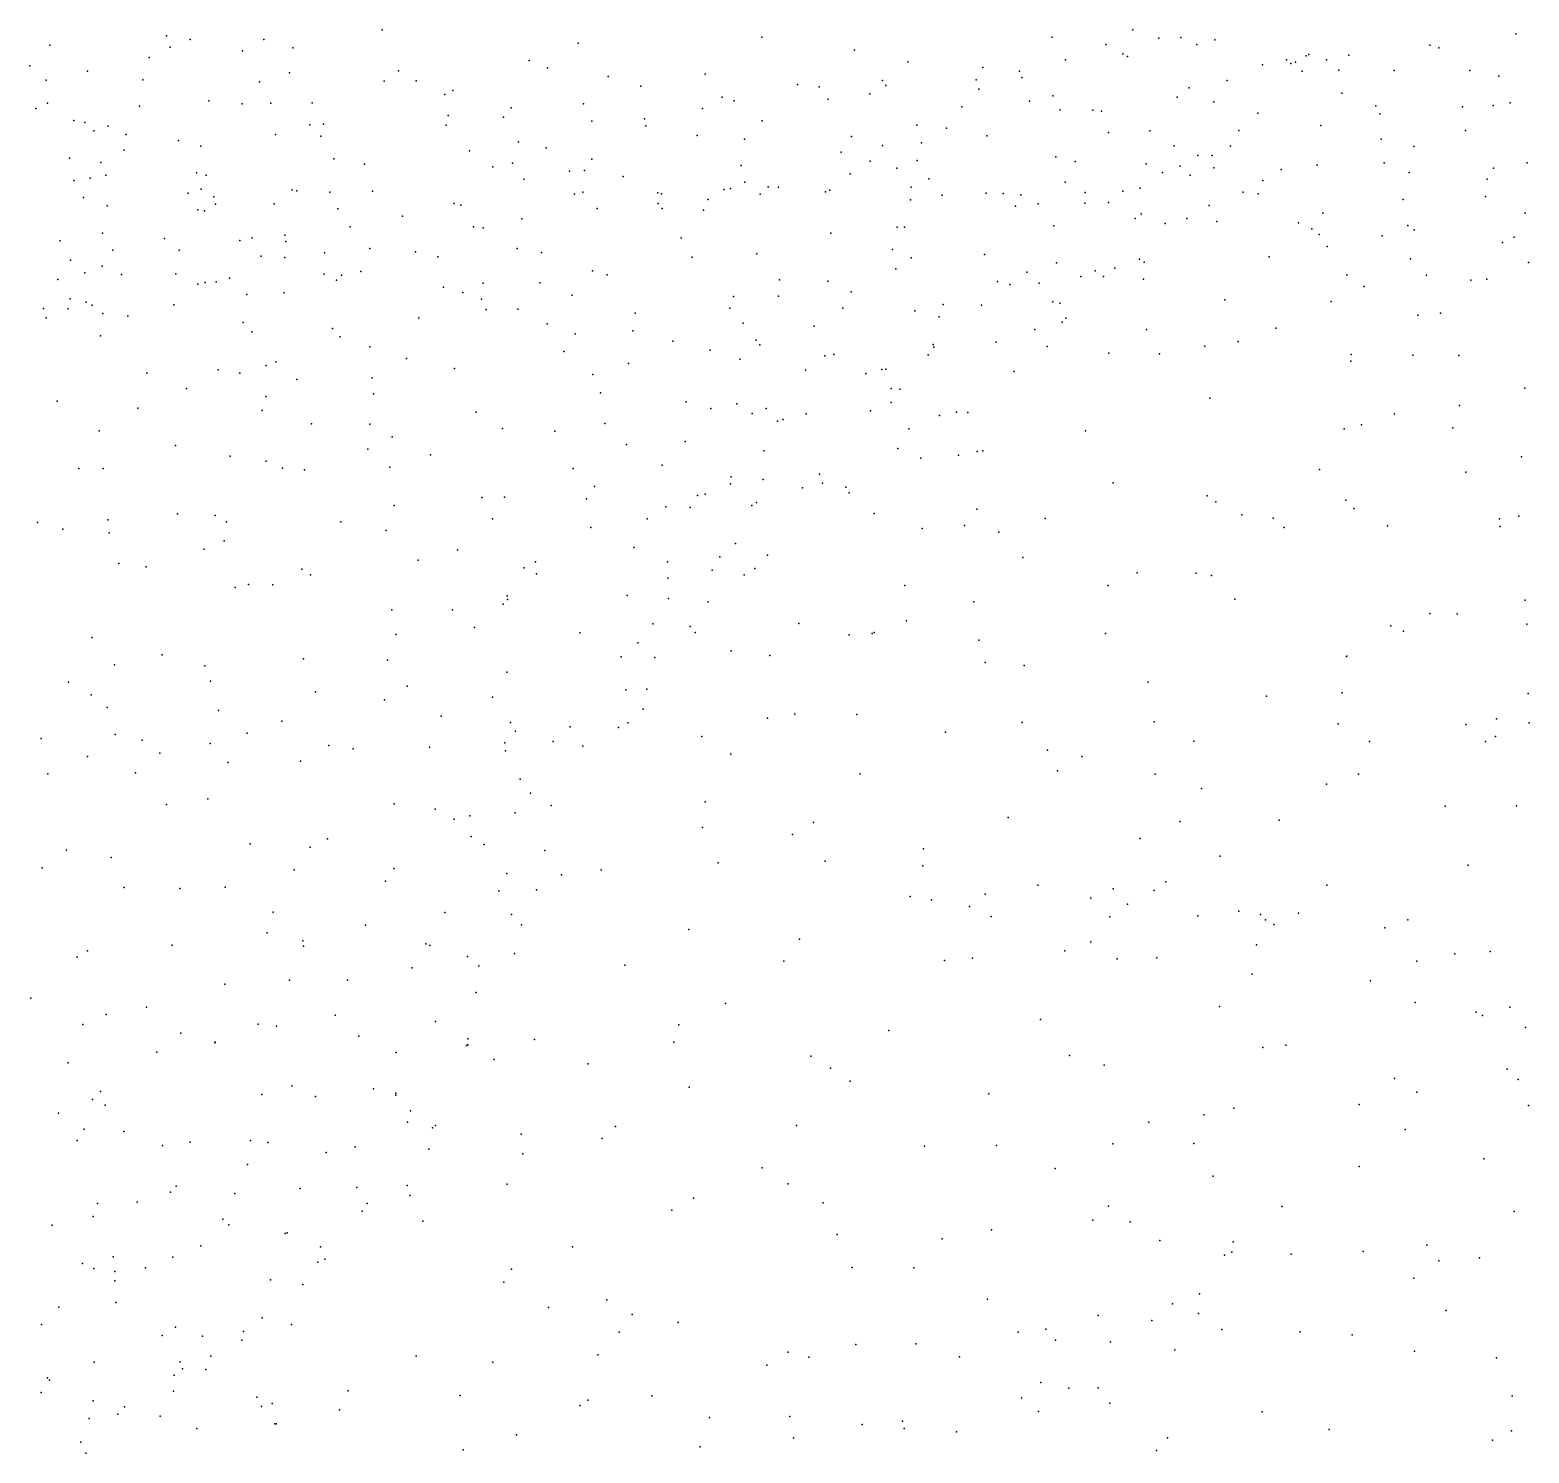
# Model space of a CAD drawing. Header units: metres. Extents: x -25 to 25, y -27.7 to 27.8.
# Drawn here: x -0.497 to 0.913, y -6.692 to -5.352 of the extents above; entities that cross this region are included whole.
import ezdxf

# ---------------------------------------------------------------- set-up
doc = ezdxf.new("R2010")
doc.units = ezdxf.units.M

msp = doc.modelspace()

# ---------------------------------------------------------------- linework, layer by layer
for p in [(-0.3686, -5.3578, 18.6234), (-0.1657, -5.3523, 14.4331), (0.1917, -5.3592, 24.9111), (0.4647, -5.3592, -4.2745), (0.5405, -5.3523, 18.5261), (0.5859, -5.3593, -22.0275), (0.9009, -5.3559, 17.9594), (-0.4783, -5.3666, 24.9818), (-0.3651, -5.3685, 14.3738), (-0.3463, -5.3613, 25.0033), (-0.2969, -5.3719, 23.4495), (-0.2769, -5.3614, 14.9458), (-0.2497, -5.3691, 23.5413), (0.0189, -5.3646, 18.9684), (0.2788, -5.3713, 20.5221), (0.5152, -5.3661, -3.2099), (0.5651, -5.3599, -3.2685), (0.6009, -5.3661, 18.4588), (0.6177, -5.3616, -3.3514), (0.82, -5.3665, 23.8684), (0.8285, -5.369, 14.7516), (-0.497, -5.3859, 14.3258), (-0.3848, -5.3783, -2.9454), (-0.0273, -5.3811, 24.9234), (0.3288, -5.3822, -3.0765), (0.3996, -5.3877, -4.3317), (0.4774, -5.3803, -22.8365), (0.5312, -5.3747, 23.9605), (0.5356, -5.3773, -4.1343), (0.6625, -5.385, -3.4751), (0.6852, -5.3803, -3.7557), (0.6894, -5.3838, -19.4521), (0.6937, -5.3827, -3.6269), (0.7038, -5.3765, -24.6658), (0.7061, -5.3754, 24.9203), (0.7227, -5.3803, 14.6848), (0.7438, -5.3759, -22.722), (-0.4817, -5.3995, 14.7072), (-0.4428, -5.3911, 24.4128), (-0.3907, -5.3991, 23.3447), (-0.2812, -5.4012, -24.694), (-0.2527, -5.3928, -23.2541), (-0.1637, -5.4006, 19.0432), (-0.1504, -5.3907, 23.7437), (-0.1337, -5.4001, 24.9283), (-0.0101, -5.3879, -4.7657), (0.0471, -5.3962, -2.9514), (0.1383, -5.3939, 18.8931), (0.3052, -5.4, 24.0311), (0.3932, -5.3993, 24.8514), (0.434, -5.3911, 24.0029), (0.4362, -5.397, 18.6588), (0.6295, -5.4, -3.916), (0.7001, -5.3911, 18.3407), (0.7346, -5.3902, 23.9274), (0.7866, -5.3906, 18.2097), (0.8578, -5.3906, 18.0768), (0.8849, -5.3958, 18.1104), (-0.1067, -5.413, -4.8225), (-0.0991, -5.4092, 14.4667), (0.0776, -5.4053, 20.4264), (0.1542, -5.4157, 18.3212), (0.2251, -5.4035, 24.824), (0.2456, -5.4057, -3.0374), (0.2933, -5.4124, 14.5405), (0.3081, -5.4047, -4.4331), (0.3957, -5.408, -3.1314), (0.4655, -5.4143, -4.2135), (0.5822, -5.4155, 14.6402), (0.5935, -5.4069, -3.979), (0.7374, -5.4118, 14.774), (-0.4914, -5.4261, -2.9961), (-0.4806, -5.4213, -4.9703), (-0.3939, -5.4241, -4.9335), (-0.3287, -5.4189, 23.559), (-0.2973, -5.4217, -4.9041), (-0.2703, -5.4212, 19.0777), (-0.2316, -5.421, 14.4284), (-0.0443, -5.4257, 24.8432), (0.0239, -5.4219, 23.9774), (0.1359, -5.4262, -2.9965), (0.1656, -5.4191, -4.5891), (0.254, -5.4174, 15.3616), (0.3798, -5.4248, 18.7209), (0.4434, -5.4192, 14.5742), (0.4723, -5.4275, 15.766), (0.5031, -5.4277, -3.2588), (0.5112, -5.4287, 24.8153), (0.6168, -5.4198, 21.1978), (0.7693, -5.4237, 24.8321), (0.8507, -5.4245, -0.7103), (0.8798, -5.4233, 14.9118), (0.8958, -5.4208, 23.9251), (-0.4558, -5.4374, 23.3839), (-0.4453, -5.4393, 19.18), (-0.4234, -5.4427, 24.8961), (-0.2338, -5.4415, 24.5202), (-0.2208, -5.441, 24.8801), (-0.1053, -5.4419, -22.074), (-0.1035, -5.4329, 23.8725), (-0.0515, -5.4343, 18.4232), (0.0315, -5.438, -24.5495), (0.0812, -5.436, 14.5105), (0.0824, -5.4426, 24.7727), (0.192, -5.4379, 14.5302), (0.3374, -5.4419, 24.1172), (0.6583, -5.4307, 23.9975), (0.7174, -5.4421, 18.1418), (0.773, -5.4312, 16.0102), (-0.4368, -5.4472, 14.3634), (-0.4066, -5.4507, 23.5158), (-0.3574, -5.4563, 19.1243), (-0.2659, -5.4507, -2.9569), (-0.2232, -5.4523, 23.7788), (-0.0373, -5.4575, -2.9675), (0.1307, -5.4517, -23.1642), (0.1753, -5.455, 24.1204), (0.276, -5.4527, 18.802), (0.3654, -5.4446, -19.6892), (0.4033, -5.452, -4.2618), (0.5179, -5.4488, -4.0871), (0.5566, -5.4471, -3.3557), (0.6404, -5.447, -3.7509), (0.7743, -5.4551, 14.9053), (0.8535, -5.447, 24.7862), (-0.4085, -5.4654, -2.9905), (-0.3362, -5.4618, 23.6693), (-0.0836, -5.466, -4.7733), (-0.0113, -5.4633, -4.7195), (0.2661, -5.4674, 24.1971), (0.3052, -5.4611, 20.9934), (0.3418, -5.4586, 15.5586), (0.4681, -5.4718, 24.7312), (0.5794, -5.4614, -3.9368), (0.6017, -5.4704, -3.4593), (0.6152, -5.4705, 24.0836), (0.6325, -5.4616, 21.838), (0.8049, -5.4621, 24.0051), (-0.4598, -5.4731, 20.948), (-0.4302, -5.477, 23.628), (-0.211, -5.4737, 23.8642), (-0.1824, -5.4786, 24.7867), (-0.0616, -5.4812, 24.7344), (-0.043, -5.4777, 24.0274), (0.0106, -5.4852, 20.5598), (0.0247, -5.4847, 24.5836), (0.0315, -5.4738, 24.0951), (0.172, -5.4799, 24.6924), (0.2936, -5.4759, 14.5957), (0.3186, -5.4823, 24.6852), (0.3377, -5.475, -4.3322), (0.4865, -5.4761, 14.6942), (0.5533, -5.4783, 18.5587), (0.5853, -5.4804, 14.7674), (0.6168, -5.4821, -3.5788), (0.6803, -5.4836, 24.445), (0.7141, -5.4797, 18.3706), (0.777, -5.4773, 24.74), (0.8005, -5.4864, 18.2571), (0.88, -5.4824, 15.0239), (0.9118, -5.4774, 22.0361), (-0.4556, -5.4939, -4.935), (-0.4404, -5.4917, 0.0849), (-0.4257, -5.489, 14.8519), (-0.3404, -5.4868, 23.7684), (-0.3311, -5.4891, 20.5022), (-0.0322, -5.4926, -23.307), (0.0612, -5.4901, 24.1751), (0.1755, -5.4954, 24.5956), (0.1976, -5.4999, -4.4873), (0.2073, -5.5002, 14.5888), (0.2747, -5.4878, -4.3995), (0.3321, -5.5002, 24.5736), (0.3487, -5.4923, 24.2434), (0.4771, -5.4955, 18.6468), (0.5687, -5.4865, 24.1694), (0.5947, -5.4889, -3.8687), (0.6628, -5.494, 14.8597), (0.8741, -5.4928, 18.1434), (-0.4467, -5.51, 24.7326), (-0.3481, -5.5059, -4.8965), (-0.3359, -5.5022, 21.2002), (-0.3241, -5.5093, -21.8587), (-0.2504, -5.5029, -0.1399), (-0.2459, -5.5037, 24.7375), (-0.2148, -5.5051, -2.9839), (-0.1748, -5.5039, 23.9837), (0.0154, -5.507, 24.5952), (0.0231, -5.5049, -4.6614), (0.0937, -5.5057, 21.715), (0.0971, -5.5065, 24.5548), (0.1411, -5.5118, 24.3625), (0.1559, -5.5024, 20.7555), (0.1622, -5.5015, 24.2605), (0.1901, -5.5069, 24.5129), (0.2516, -5.5046, 24.427), (0.2557, -5.5032, 21.7309), (0.3313, -5.5123, 24.488), (0.3611, -5.5077, 24.3639), (0.4025, -5.5058, 18.7209), (0.4186, -5.5063, 24.5774), (0.4354, -5.5076, 24.2777), (0.4959, -5.5052, 18.2328), (0.5312, -5.504, 24.6525), (0.5474, -5.5013, -21.8508), (0.6443, -5.5049, 24.6946), (0.6586, -5.5064, 18.4585), (0.795, -5.512, 21.3114), (0.8725, -5.509, 24.0943), (-0.4244, -5.5177, 23.8188), (-0.339, -5.5216, 23.8959), (-0.3328, -5.5225, 24.7063), (-0.3225, -5.5164, -3.0027), (-0.2671, -5.516, -24.3526), (-0.2073, -5.5206, -4.8294), (-0.1464, -5.5274, 24.0955), (-0.0978, -5.5157, 24.6435), (-0.0916, -5.5173, -3.0017), (0.0368, -5.5204, 14.5497), (0.0941, -5.5157, -22.022), (0.0979, -5.5204, -3.0424), (0.1367, -5.5218, 18.9077), (0.4302, -5.5182, -4.1475), (0.4517, -5.516, 24.3784), (0.4954, -5.5154, 24.4826), (0.5177, -5.5147, -4.0011), (0.5484, -5.5254, -3.4207), (0.6126, -5.5176, 24.2407), (0.7193, -5.5246, 24.5888), (0.9097, -5.5248, 24.3763), (-0.1959, -5.5376, 24.5934), (-0.0798, -5.5375, 14.516), (-0.0706, -5.5385, 24.3594), (-0.0342, -5.5302, 24.4972), (0.319, -5.5378, -4.2984), (0.3257, -5.5379, 24.5407), (0.4662, -5.5368, -4.0723), (0.5428, -5.5298, -3.9191), (0.571, -5.5346, -3.7963), (0.5914, -5.5298, -3.6756), (0.6198, -5.5327, 24.3776), (0.6965, -5.5337, 24.2609), (0.7091, -5.5394, 14.9764), (0.7993, -5.5363, 24.2441), (0.8052, -5.5404, 24.5063), (-0.4687, -5.5507, 23.9625), (-0.4289, -5.5437, -3.0254), (-0.3705, -5.5487, 23.9741), (-0.2995, -5.5506, 24.5909), (-0.2879, -5.5478, -23.5909), (-0.2571, -5.5455, 15.0556), (-0.2563, -5.5515, 24.0855), (0.1156, -5.5481, 14.5957), (0.2566, -5.5435, -3.1402), (0.7158, -5.5449, 24.4832), (0.7234, -5.556, -23.0236), (0.7752, -5.5462, 15.0481), (0.8883, -5.5522, 24.3348), (0.8994, -5.5474, 16.0688), (-0.4588, -5.5691, -4.9169), (-0.4191, -5.5594, 21.0772), (-0.3565, -5.5596, -23.9715), (-0.2794, -5.5653, 14.449), (-0.2572, -5.5663, -3.0202), (-0.2199, -5.5622, 24.1606), (-0.1772, -5.558, 14.4819), (-0.1342, -5.561, -4.7507), (-0.1134, -5.5658, -0.3172), (-0.0387, -5.558, -3.0381), (-0.0157, -5.5617, 20.7306), (0.1261, -5.566, -4.5105), (0.1869, -5.563, 21.0374), (0.3144, -5.559, -3.1977), (0.3321, -5.5668, 14.7014), (0.401, -5.5635, -3.2834), (0.5468, -5.5679, -3.6196), (0.5514, -5.5709, 14.8744), (0.6689, -5.5659, -19.5901), (0.8019, -5.5677, 18.2957), (-0.4455, -5.5809, 24.496), (-0.4291, -5.5745, 14.3942), (-0.4108, -5.5824, 24.5359), (-0.3597, -5.5818, -3.0392), (-0.2203, -5.582, 24.4662), (-0.204, -5.583, 24.3179), (-0.1857, -5.5796, -20.235), (0.0322, -5.5791, -3.0791), (0.0462, -5.5827, -4.5748), (0.3176, -5.577, -4.2373), (0.441, -5.5804, 15.7797), (0.4689, -5.5714, -3.9891), (0.4916, -5.5842, 21.3468), (0.5051, -5.5789, 18.6484), (0.5131, -5.5843, -3.8336), (0.5237, -5.5766, -0.6677), (0.7419, -5.5828, 16.0351), (0.8169, -5.5832, -0.8241), (0.9129, -5.5712, 18.1364), (-0.4708, -5.5872, 24.0766), (-0.339, -5.5916, 24.1504), (-0.3321, -5.5901, -20.386), (-0.3218, -5.5893, 24.4976), (-0.3094, -5.5859, -4.8594), (-0.2087, -5.5879, 21.3761), (-0.1079, -5.5944, -3.0434), (-0.0706, -5.5906, -24.213), (-0.0173, -5.5902, 15.2094), (0.2083, -5.5874, -24.2911), (0.2538, -5.5886, -4.319), (0.2756, -5.5987, 15.5191), (0.4134, -5.589, 14.7799), (0.4248, -5.592, -4.0405), (0.4526, -5.5905, -3.3905), (0.5507, -5.5869, 21.7801), (0.7584, -5.5938, -24.3175), (0.8587, -5.5878, 15.1566), (0.8736, -5.5867, -19.5439), (-0.4591, -5.6053, 20.5636), (-0.4442, -5.6085, 24.1898), (-0.4385, -5.6112, 24.366), (-0.3617, -5.6111, 24.2312), (-0.2929, -5.6014, 24.3189), (-0.258, -5.5996, 18.5104), (-0.0896, -5.5994, -4.6909), (-0.0723, -5.6056, 18.4303), (0.0132, -5.6019, 21.6081), (0.165, -5.6032, -4.4142), (0.2073, -5.6029, -0.526), (0.3622, -5.6108, -4.1117), (0.3984, -5.6113, -3.3506), (0.4654, -5.6081, -3.9058), (0.4721, -5.6094, -3.4734), (0.6272, -5.6064, 15.0024), (0.7271, -5.608, 18.4215), (-0.4842, -5.6144, 18.6268), (-0.4819, -5.6232, 19.2493), (-0.4612, -5.6147, -20.6834), (-0.4286, -5.6193, -3.0429), (-0.4048, -5.6216, 19.2004), (-0.1311, -5.6232, -23.9118), (-0.0677, -5.6155, 14.5711), (-0.0381, -5.6151, -4.6301), (0.0725, -5.619, 14.6421), (0.1614, -5.6141, 14.675), (0.2677, -5.6141, -3.2226), (0.3355, -5.6168, -3.295), (0.3585, -5.6222, -19.8889), (0.4743, -5.6273, -3.772), (0.4776, -5.6235, -3.5805), (0.8089, -5.6206, -23.6136), (0.8301, -5.6187, -23.942), (-0.4306, -5.6402, -20.9336), (-0.2963, -5.6276, 20.647), (-0.2882, -5.6365, -4.8131), (-0.2124, -5.6333, -21.6993), (-0.205, -5.6411, -3.063), (-0.0103, -5.629, -23.7002), (0.016, -5.6384, 19.0021), (0.0702, -5.6356, -4.5069), (0.1741, -5.6283, 18.9081), (0.2409, -5.6311, 14.7223), (0.4484, -5.6343, -24.1243), (0.5535, -5.6343, -23.5711), (0.6751, -5.6329, 15.0836), (-0.1771, -5.6506, 14.5231), (0.0054, -5.6548, -4.5543), (0.1078, -5.6451, -4.4436), (0.143, -5.6537, -3.188), (0.1861, -5.6444, 21.6206), (0.1896, -5.6487, 21.2126), (0.3528, -5.6483, 18.7995), (0.3535, -5.6507, -4.0455), (0.4122, -5.646, 14.8632), (0.4601, -5.6502, 18.7122), (0.6083, -5.65, -21.6077), (0.6397, -5.6454, -23.8311), (-0.2749, -5.6681, 19.1329), (-0.2658, -5.6647, 24.6055), (-0.1429, -5.6616, -3.088), (0.0661, -5.6661, -3.1725), (0.171, -5.662, -4.3364), (0.2507, -5.659, -21.7998), (0.2592, -5.6576, -4.1856), (0.348, -5.6582, 21.6784), (0.5182, -5.6564, 14.9805), (0.5656, -5.6572, 18.6161), (0.7458, -5.6641, 18.132), (0.7461, -5.6579, 15.1893), (0.8041, -5.6585, 21.9804), (0.8473, -5.6588, 15.2576), (-0.387, -5.6752, 14.4342), (-0.32, -5.6723, -21.2844), (-0.2995, -5.6753, 15.1407), (-0.2458, -5.6812, -4.7551), (-0.1751, -5.6798, -4.7027), (-0.0976, -5.6708, 21.4856), (0.0325, -5.6766, 21.1044), (0.2328, -5.6725, -3.2755), (0.2893, -5.6757, -3.3392), (0.3045, -5.672, -4.0967), (0.3084, -5.6714, -23.6827), (0.4289, -5.6739, -3.6179), (-0.3497, -5.6899, -4.822), (-0.2752, -5.6973, -3.094), (-0.1737, -5.6947, 19.089), (0.0398, -5.6938, 24.6278), (0.3132, -5.6896, 14.8473), (0.3213, -5.6903, -23.9196), (0.9095, -5.6894, 24.3618), (-0.4715, -5.7016, -4.8828), (-0.3956, -5.7084, 19.2222), (-0.2785, -5.7106, 14.4968), (-0.0771, -5.712, -4.5853), (0.1203, -5.7023, 18.9594), (0.1435, -5.7086, 14.7378), (0.1682, -5.7042, -3.2796), (0.1958, -5.7086, -20.1784), (0.2939, -5.7107, -4.019), (0.3133, -5.7029, -3.4197), (0.3747, -5.712, -3.7266), (0.6131, -5.699, 15.1354), (0.848, -5.7057, -0.9339), (-0.232, -5.7231, -21.0488), (-0.1772, -5.7233, -20.568), (0.0439, -5.7227, 21.2719), (0.1825, -5.7134, 18.3352), (0.2062, -5.7204, 21.4722), (0.2118, -5.7189, 14.7977), (0.2332, -5.7135, -3.3603), (0.3587, -5.7151, -3.8356), (0.3853, -5.7124, -3.657), (0.7559, -5.7241, -21.4206), (0.7869, -5.7136, 15.2993), (-0.432, -5.7297, -3.0629), (-0.1563, -5.7354, 21.2802), (-0.0523, -5.7275, 14.6381), (-0.0032, -5.7298, -4.4965), (0.1196, -5.7396, -3.3167), (0.3298, -5.7277, -3.5744), (0.496, -5.7297, 15.0513), (0.7394, -5.7276, 24.4029), (0.8416, -5.7268, 18.3262), (-0.3601, -5.7435, -0.1681), (-0.3085, -5.7535, 20.9514), (-0.179, -5.7468, -4.6527), (-0.1202, -5.7523, 15.2586), (0.0643, -5.7426, -4.3885), (0.1935, -5.7483, 18.9336), (0.3195, -5.7462, -3.7798), (0.3767, -5.7525, -0.6657), (0.3942, -5.7492, 18.805), (0.3996, -5.7484, -20.0844), (0.9063, -5.754, 22.0819), (-0.451, -5.7651, 19.2653), (-0.428, -5.7652, -4.8304), (-0.2747, -5.758, 21.1021), (-0.2594, -5.7648, 19.1628), (-0.2387, -5.7662, 14.5513), (-0.1584, -5.7639, 14.5983), (0.0142, -5.7651, -4.433), (0.0978, -5.7619, -4.3212), (0.3412, -5.7552, 14.9264), (0.7163, -5.7659, 15.3027), (0.854, -5.7684, 15.3922), (0.034, -5.782, 15.3368), (0.1621, -5.7794, -4.1483), (0.1627, -5.7729, -0.5883), (0.1927, -5.7753, -21.5406), (0.2459, -5.7705, -3.5174), (0.2488, -5.7789, 14.8722), (0.2706, -5.7826, -3.8584), (0.5221, -5.7786, 18.7112), (-0.072, -5.7922, 19.0783), (-0.0506, -5.7921, -3.243), (0.0267, -5.7935, 19.0404), (0.1311, -5.7906, 14.7923), (0.1384, -5.7893, -3.3981), (0.2298, -5.7833, -3.9768), (0.2736, -5.7881, -3.6518), (0.6105, -5.7907, 21.6086), (0.6187, -5.7964, 15.9729), (0.7409, -5.7947, 21.4744), (-0.3582, -5.8076, 18.5284), (-0.3229, -5.8093, -3.121), (-0.1542, -5.7999, -0.4122), (0.1013, -5.801, -21.2763), (0.1241, -5.8018, -20.4943), (0.1821, -5.7998, -4.063), (0.1867, -5.7972, 15.4415), (0.2972, -5.8074, -20.3674), (0.394, -5.8032, 24.5096), (0.6432, -5.8087, 18.6057), (0.7486, -5.8028, 16.0562), (0.9037, -5.8099, 18.284), (-0.4899, -5.8159, -4.8436), (-0.4661, -5.8222, -3.0587), (-0.4239, -5.8133, 14.4802), (-0.3122, -5.8153, 19.2166), (-0.2045, -5.8151, -4.6357), (-0.1619, -5.8235, -3.1847), (-0.0618, -5.8123, -4.4953), (0.0307, -5.8206, -4.3494), (0.0838, -5.8124, -21.0339), (0.3424, -5.8216, 18.8627), (0.3824, -5.8186, -21.2599), (0.4146, -5.8249, 18.2927), (0.4583, -5.812, 15.1046), (0.6728, -5.8118, 21.7479), (0.6829, -5.8206, -0.8881), (0.7801, -5.8189, 15.4115), (0.8856, -5.8124, -19.8578), (0.8861, -5.8196, -21.1991), (-0.4225, -5.8257, 15.1628), (-0.3142, -5.8332, 14.5477), (0.1669, -5.8355, -20.7476), (-0.3332, -5.8409, -4.7212), (-0.1317, -5.8513, 18.4341), (-0.0948, -5.8417, 14.6749), (-0.0213, -5.8529, 14.7242), (0.0712, -5.8393, -4.2548), (0.1029, -5.853, -3.4425), (0.1521, -5.8481, -3.5461), (0.197, -5.8465, -3.7941), (0.4372, -5.8488, 18.8065), (-0.4135, -5.8546, -4.7693), (-0.3878, -5.8576, -3.1053), (-0.2413, -5.8598, 19.1922), (-0.2332, -5.8651, 14.6062), (-0.0321, -5.8586, -3.3336), (-0.0205, -5.8641, -4.3723), (0.145, -5.8607, -4.0234), (0.1748, -5.8652, -3.7167), (0.185, -5.8591, 18.9836), (0.5447, -5.8632, -0.7997), (0.6003, -5.8635, 15.3216), (0.6148, -5.8658, -20.3047), (-0.304, -5.8771, -3.1528), (-0.2913, -5.8743, 24.6364), (-0.2684, -5.8747, -4.6546), (0.1031, -5.8682, 14.8301), (0.326, -5.8751, -20.9234), (0.5173, -5.8751, 18.7524), (-0.0518, -5.8928, 24.651), (-0.0479, -5.8849, 19.0929), (-0.0478, -5.8882, -0.5194), (0.0648, -5.8846, -4.1899), (0.1037, -5.8873, -4.1065), (0.141, -5.8906, -3.9243), (0.3911, -5.8907, -20.6638), (0.6365, -5.8881, -21.0081), (0.9097, -5.889, 15.5214), (-0.1565, -5.8982, 19.1593), (-0.0996, -5.8982, -4.4643), (0.3276, -5.9083, 15.0621), (0.8201, -5.9014, -20.2631), (0.8459, -5.9017, 18.4263), (-0.1527, -5.9214, -4.5197), (-0.0789, -5.9148, -3.339), (0.0203, -5.9196, -3.4539), (0.089, -5.9111, -3.577), (0.1243, -5.9138, -3.6863), (0.1289, -5.9195, -3.829), (0.2263, -5.9109, 14.9614), (0.2739, -5.9217, 18.9545), (0.2953, -5.9202, 24.5477), (0.2973, -5.9193, 15.5969), (0.5148, -5.9203, 15.2714), (0.7833, -5.9132, 18.5188), (0.7952, -5.918, 21.6718), (0.9113, -5.9116, 21.4256), (-0.4388, -5.9242, -3.075), (0.0748, -5.9291, 15.4067), (0.1628, -5.9368, 18.3496), (0.3958, -5.9265, 18.8736), (-0.4176, -5.9499, 14.567), (-0.3725, -5.9405, 19.2772), (-0.3325, -5.9509, -3.1424), (-0.2397, -5.9442, -3.1969), (-0.1606, -5.9455, 14.6928), (0.0593, -5.9422, -4.118), (0.0908, -5.943, 19.0576), (0.1992, -5.9409, 19.0118), (0.4017, -5.9478, 15.7438), (0.4383, -5.9505, 15.1917), (0.7417, -5.942, 18.599), (0.742, -5.9418, 24.3939), (-0.3271, -5.9653, -4.6423), (-0.0482, -5.9566, -4.316), (-0.4609, -5.9661, 19.3133), (-0.4395, -5.9781, -4.7149), (-0.2283, -5.9752, -4.5567), (-0.1421, -5.9699, -4.4606), (0.0636, -5.9733, -4.0528), (0.0834, -5.9729, -3.7626), (0.5551, -5.9661, 15.3397), (0.6665, -5.9793, 18.7117), (0.7377, -5.9763, 15.5002), (0.9127, -5.9767, -1.1708), (-0.4244, -5.9899, -0.2015), (-0.3196, -5.9927, 15.3363), (-0.1635, -5.9828, -3.2915), (-0.0618, -5.9802, 19.1487), (0.0798, -5.9917, -3.8405), (-0.2601, -6.003, 18.4885), (-0.11, -5.998, -3.3575), (-0.045, -6.0041, -3.4338), (0.0112, -6.0081, -4.1275), (0.0656, -6.0044, -3.9201), (0.1969, -6.0001, 15.4764), (0.2226, -5.9963, -0.6429), (0.2809, -5.9966, 18.9988), (0.4364, -6.0041, 18.308), (0.5608, -6.0035, 18.8126), (0.7338, -6.0054, 16.05), (0.8541, -6.006, 18.1562), (0.8828, -6.0008, 16.0934), (0.9134, -6.0045, 21.8478), (-0.4865, -6.0193, -0.0625), (-0.4168, -6.0155, 24.5795), (-0.3914, -6.0206, -3.111), (-0.2926, -6.0143, 14.6632), (-0.0401, -6.0124, -4.2369), (-0.0047, -6.0219, -3.5554), (0.0567, -6.0088, -3.7054), (0.135, -6.0172, 14.9277), (0.3643, -6.0132, 15.1361), (0.598, -6.0216, 15.4153), (0.7634, -6.022, 18.6686), (0.8723, -6.022, 24.3732), (0.8818, -6.0172, 18.5172), (-0.4428, -6.0361, 14.6164), (-0.3747, -6.0329, -4.6374), (-0.3274, -6.024, 19.2876), (-0.2159, -6.0258, 19.2443), (-0.1928, -6.0289, -4.4741), (-0.1211, -6.0274, -4.3758), (-0.0502, -6.0234, 18.4119), (-0.0496, -6.0308, 14.8047), (0.0232, -6.0265, 19.124), (0.1625, -6.0338, 24.5842), (0.4604, -6.0301, -0.7765), (0.4925, -6.0361, 15.2835), (-0.3106, -6.0419, -0.3504), (-0.2424, -6.0405, -3.2216), (0.4699, -6.0495, 18.9057), (-0.4801, -6.0525, 15.2463), (-0.3978, -6.0514, 18.5425), (-0.0357, -6.0574, -0.5555), (0.2841, -6.0523, 15.0679), (0.5615, -6.0526, 15.9193), (0.7228, -6.0622, 18.7354), (0.7529, -6.0528, -1.0942), (-0.3296, -6.0759, -4.5723), (-0.0261, -6.0705, -4.1206), (0.1384, -6.0787, 19.0899), (0.6053, -6.0661, 24.4159), (-0.3684, -6.0812, 14.6753), (-0.1543, -6.0807, -3.3331), (-0.1159, -6.0856, 15.4139), (-0.0832, -6.092, 19.2165), (-0.0405, -6.0891, -3.5405), (-0.0066, -6.0822, -4.05), (0.8345, -6.0829, 15.6194), (0.9015, -6.0826, 18.5678), (-0.0978, -6.095, -4.2723), (0.1356, -6.1031, 14.9609), (0.2401, -6.0982, 18.3633), (0.4232, -6.0935, 18.9652), (0.5852, -6.0973, 18.8658), (0.6782, -6.096, 15.513), (-0.2898, -6.1184, -4.5051), (-0.2172, -6.1135, 19.2756), (-0.0818, -6.1113, 14.8222), (-0.0696, -6.1189, -4.1743), (0.2205, -6.1096, 15.0191), (0.5476, -6.1132, 15.3812), (-0.4626, -6.1244, 14.6642), (-0.4206, -6.1312, 19.3718), (-0.2335, -6.1215, -4.4402), (-0.0127, -6.1246, -3.6613), (0.2513, -6.1347, 19.0668), (0.3437, -6.123, 15.1156), (0.6228, -6.1298, 15.4564), (-0.4856, -6.1409, -4.6517), (-0.2484, -6.1429, 14.738), (-0.1546, -6.1415, 18.4613), (-0.0483, -6.1462, -4.0858), (0.0031, -6.1475, 14.8481), (0.0404, -6.1428, 19.182), (0.1504, -6.1363, -0.6244), (0.3432, -6.1391, 24.4726), (0.856, -6.1384, -1.2165), (-0.4084, -6.1595, -3.1168), (-0.3561, -6.1605, -4.5349), (-0.3135, -6.159, -3.1874), (-0.1624, -6.1533, -3.3429), (-0.0558, -6.1626, -3.5627), (-0.0205, -6.1615, -3.8339), (0.4513, -6.1572, 15.1449), (0.5222, -6.1608, 15.1944), (0.5607, -6.1623, 18.9252), (0.5716, -6.1541, 15.2696), (0.7231, -6.1571, 18.8099), (0.331, -6.1678, 15.0173), (0.3513, -6.1711, -0.7171), (0.3869, -6.1774, 15.6837), (0.4016, -6.1657, 19.0182), (0.5011, -6.1693, 15.8316), (0.5356, -6.175, -0.8749), (-0.2681, -6.1826, -4.4238), (-0.1067, -6.183, -4.1791), (-0.0441, -6.1847, -3.6344), (0.4073, -6.1868, 15.053), (0.5189, -6.1869, 15.0664), (0.6018, -6.1861, 14.9994), (0.6404, -6.1817, 15.149), (0.6607, -6.1849, 15.0629), (0.6654, -6.1897, 15.2515), (0.6965, -6.1837, 16.0181), (0.7993, -6.1899, 15.119), (-0.2739, -6.2022, 15.4037), (-0.1812, -6.195, -4.3099), (-0.0346, -6.1947, 19.2465), (0.1229, -6.1988, 18.4021), (0.6733, -6.1943, 18.8746), (0.7776, -6.1973, 15.2054), (-0.4429, -6.2191, -4.5603), (-0.3632, -6.2137, 14.7159), (-0.2404, -6.2097, 19.3436), (-0.2396, -6.2145, -4.3616), (-0.1246, -6.2125, 19.2897), (-0.1208, -6.214, -3.4237), (0.227, -6.208, 19.1157), (0.4767, -6.2191, 14.9261), (0.5011, -6.2106, 24.4141), (0.6569, -6.2133, 14.8958), (0.8769, -6.2196, 15.1997), (-0.4525, -6.225, -3.1075), (-0.0855, -6.2243, -4.0634), (-0.0746, -6.2331, -3.5879), (-0.0412, -6.2216, 24.5625), (0.0626, -6.2325, 14.8546), (0.2124, -6.2289, 14.9154), (0.3636, -6.2282, 18.3649), (0.3897, -6.2258, 14.9713), (0.526, -6.2266, 18.9934), (0.5632, -6.2255, 14.8656), (0.8078, -6.2286, 15.3089), (0.8436, -6.2219, 14.846), (-0.2528, -6.2467, 14.7598), (-0.1982, -6.2465, -3.3451), (-0.1375, -6.2349, 14.8096), (0.6529, -6.241, 14.796), (0.7641, -6.2474, 15.4206), (-0.3136, -6.2503, 18.5215), (-0.0772, -6.2581, -3.9635), (-0.4962, -6.2636, 14.7088), (-0.3873, -6.2722, -0.2303), (0.1573, -6.2686, 24.4823), (0.6222, -6.2715, 18.9635), (0.8064, -6.2675, 14.743), (0.8952, -6.2721, 18.1757), (-0.4474, -6.2884, 19.4809), (-0.4254, -6.2789, -4.4888), (-0.2824, -6.2879, -3.2733), (-0.265, -6.29, -4.3128), (-0.21, -6.2796, -4.2493), (-0.1154, -6.2856, -3.5194), (0.1135, -6.2887, 19.2309), (0.4538, -6.2838, 14.8351), (0.8636, -6.2769, 18.7885), (0.8695, -6.2799, 24.3501), (-0.3552, -6.2964, 14.747), (-0.1876, -6.2995, 19.3829), (-0.0849, -6.3018, -3.7657), (-0.0223, -6.3024, 14.833), (0.3112, -6.2941, 24.4288), (0.9102, -6.2912, 15.5376), (-0.3775, -6.3144, -3.1983), (-0.3231, -6.3056, -4.3567), (-0.3229, -6.3051, 19.452), (-0.1524, -6.3146, -4.0919), (-0.0863, -6.3082, -3.6741), (-0.0849, -6.3074, -3.837), (0.1089, -6.3051, -0.5903), (0.2378, -6.3181, 14.8586), (0.4809, -6.3176, 15.7627), (0.6631, -6.31, 18.2839), (0.6845, -6.3079, -1.1059), (-0.461, -6.3243, 15.3117), (-0.0602, -6.3212, 19.3228), (0.0281, -6.3253, 18.4618), (0.2562, -6.3296, 15.4612), (0.5138, -6.3265, 14.7344), (0.8927, -6.3305, 15.4571), (-0.2507, -6.346, 24.4764), (0.2747, -6.3416, 19.1723), (0.7867, -6.3391, 14.6443), (0.9032, -6.34, -1.2932), (-0.4383, -6.359, -0.0713), (-0.4308, -6.3515, -4.421), (-0.279, -6.3544, -3.3117), (-0.2283, -6.356, -3.3668), (-0.1739, -6.3488, -3.4346), (-0.1528, -6.355, 14.7919), (-0.1527, -6.3531, -0.4521), (0.1231, -6.3474, 14.8406), (0.4051, -6.3536, 14.7646), (0.808, -6.3519, 2.4766), (-0.4702, -6.3719, -3.1562), (-0.4264, -6.3644, 18.6057), (-0.1389, -6.3695, -3.9543), (0.6075, -6.3734, 14.6182), (0.6357, -6.3671, 15.9725), (0.7535, -6.3636, 18.9268), (0.9128, -6.3645, 2.3094), (-0.446, -6.387, 14.6988), (-0.4087, -6.389, -3.2071), (-0.1419, -6.3802, -3.5651), (-0.1183, -6.3856, -3.8146), (-0.1154, -6.3833, -3.72), (0.054, -6.3845, 14.8094), (0.2243, -6.3833, 14.8066), (0.5558, -6.3804, 19.0474), (0.7968, -6.3871, 2.6362), (-0.4526, -6.3975, 19.5682), (-0.3722, -6.4024, -4.3097), (-0.3463, -6.3992, -3.2767), (-0.2894, -6.3975, -4.2012), (-0.2733, -6.3993, 14.7432), (-0.0349, -6.3917, 15.4354), (0.0412, -6.3956, 19.3082), (0.3446, -6.403, 19.161), (0.4123, -6.4021, 15.6077), (0.5217, -6.4007, 18.3422), (0.5979, -6.4003, -0.9818), (-0.2184, -6.4087, 19.4884), (-0.1911, -6.4036, -4.0271), (-0.1216, -6.4056, 18.5046), (-0.0333, -6.4101, 14.7998), (0.871, -6.4148, 2.7865), (-0.2922, -6.42, 19.532), (0.192, -6.4234, 19.2548), (0.4677, -6.4238, 14.6439), (0.6162, -6.4312, 24.3383), (0.7537, -6.4221, 14.5584), (-0.3596, -6.4404, 15.3678), (-0.2427, -6.4428, -0.3089), (-0.1894, -6.4419, -3.5724), (-0.142, -6.44, 19.4662), (-0.0481, -6.4386, 19.4102), (0.2163, -6.4383, -0.5901), (-0.4336, -6.4569, -4.3086), (-0.3963, -6.4556, 24.3293), (-0.3647, -6.4462, -4.2305), (-0.3042, -6.4475, -4.1331), (-0.1799, -6.4569, -3.8383), (-0.1397, -6.4492, 14.7511), (0.1273, -6.4518, 24.375), (0.2494, -6.4562, 14.7183), (0.5179, -6.4593, 19.086), (-0.4377, -6.4691, 14.6436), (-0.3154, -6.4715, -3.3838), (-0.1843, -6.4641, -3.7371), (-0.1273, -6.4736, 24.3654), (0.107, -6.4632, 19.3083), (0.503, -6.4724, -0.8117), (0.6808, -6.4597, 14.5317), (0.8993, -6.4644, 16.2568), (-0.4761, -6.4773, -3.2362), (-0.31, -6.4769, 14.7056), (-0.257, -6.4852, -3.4865), (-0.255, -6.4843, -3.999), (0.2626, -6.486, 18.4725), (0.4076, -6.4816, 14.6145), (0.5382, -6.4742, 14.5549), (-0.3361, -6.4968, 19.6143), (-0.2237, -6.4975, -3.8874), (0.0135, -6.4976, 19.4102), (0.3611, -6.49, -0.64), (0.566, -6.4916, 15.8926), (0.6351, -6.493, 2.5785), (0.8171, -6.496, 18.9407), (-0.4476, -6.5132, -3.2962), (-0.4187, -6.5069, 3.64), (-0.3625, -6.5072, -4.1127), (-0.2263, -6.5122, -3.8065), (-0.2195, -6.5091, -3.6432), (0.6269, -6.5056, 19.0535), (0.6339, -6.5027, 2.2644), (0.6896, -6.5046, 2.0628), (0.7573, -6.502, 14.4938), (0.8286, -6.5107, 3.0928), (0.8669, -6.5079, 14.5024), (-0.4368, -6.518, 4.0765), (-0.4173, -6.5296, 0.1962), (-0.4172, -6.5208, -4.1706), (-0.3882, -6.5173, -3.3608), (-0.2707, -6.5288, -3.5604), (-0.044, -6.5187, 19.4727), (0.2766, -6.5171, 14.6524), (0.3346, -6.5174, 19.2205), (0.8051, -6.5272, 3.2496), (-0.2402, -6.533, -3.7214), (-0.0512, -6.5308, 14.7376), (0.6033, -6.542, 14.4717), (-0.4697, -6.5544, 4.3824), (-0.4162, -6.5499, 19.6849), (-0.0092, -6.5546, -0.4123), (0.0458, -6.5474, 14.7166), (0.4039, -6.547, 15.47), (0.578, -6.5512, 2.9754), (0.8356, -6.5577, 18.2205), (-0.4861, -6.5706, -4.1666), (-0.2787, -6.5645, 14.6646), (-0.251, -6.5708, 19.6368), (0.0695, -6.5614, 15.4098), (0.1128, -6.569, 19.3775), (0.5079, -6.5622, 19.1284), (0.5586, -6.5669, 2.7604), (0.6023, -6.5604, 3.4145), (-0.3727, -6.5812, -3.9833), (-0.36, -6.5732, -3.4711), (-0.3346, -6.5816, 3.799), (-0.2978, -6.5855, -3.6936), (-0.2962, -6.5772, -3.6239), (0.0575, -6.578, 18.5353), (0.4326, -6.5779, 19.1799), (0.4589, -6.575, 3.1174), (0.4678, -6.5854, 2.085), (0.6243, -6.5753, 18.3167), (0.6982, -6.5777, 16.1393), (0.747, -6.5803, 19.0008), (-0.3268, -6.6005, -3.8255), (-0.1336, -6.6004, 19.5784), (0.0372, -6.5992, 24.2412), (0.2164, -6.5968, 24.2603), (0.2799, -6.5897, 19.2656), (0.3365, -6.589, 14.5741), (0.5195, -6.587, 15.7333), (0.5803, -6.5946, 19.0886), (0.8056, -6.5959, 14.4457), (-0.4367, -6.6063, -4.0371), (-0.3558, -6.6059, -3.8961), (-0.3536, -6.6125, -3.5931), (-0.3316, -6.6132, 18.6582), (-0.0616, -6.6061, 19.5312), (0.1964, -6.609, -0.4823), (0.2359, -6.6015, 15.3943), (0.3776, -6.6011, 3.3775), (0.8827, -6.6021, -1.2123), (-0.4805, -6.621, 14.3655), (-0.4787, -6.6232, 18.7593), (-0.3614, -6.6183, 14.5909), (0.454, -6.6252, 2.3594), (-0.4866, -6.6348, 0.4964), (-0.4377, -6.6426, -3.4951), (-0.362, -6.6335, -3.706), (-0.2836, -6.639, 3.5615), (-0.1975, -6.6332, 15.3863), (-0.0924, -6.6377, 14.684), (0.0278, -6.6418, 14.6802), (0.088, -6.6378, 19.4346), (0.436, -6.6399, 2.952), (0.4804, -6.6308, 24.2651), (0.508, -6.6304, 3.5193), (0.8977, -6.638, 3.4995), (-0.4143, -6.6552, 4.4943), (-0.4082, -6.6481, 19.7334), (-0.2793, -6.6478, 4.0573), (-0.2692, -6.645, 4.2643), (-0.2059, -6.6511, 3.7495), (0.0204, -6.647, 19.4953), (0.4519, -6.6527, 2.54), (0.5191, -6.6447, 14.4743), (0.6623, -6.6528, 19.0523), (-0.4414, -6.6593, -3.9203), (-0.3744, -6.6571, 14.494), (-0.34, -6.6686, 0.3404), (-0.2665, -6.6643, 14.6169), (-0.2655, -6.6642, 24.0984), (0.1422, -6.6583, 14.6423), (0.2178, -6.6572, 18.536), (0.2859, -6.6647, 3.1598), (0.3238, -6.6616, 3.5276), (0.3256, -6.6686, 19.2556), (0.7255, -6.6694, 14.4268), (0.8968, -6.6707, 1.8954), (-0.4491, -6.6816, 15.2658), (-0.0393, -6.6745, 15.3874), (0.2215, -6.6775, 14.597), (0.3748, -6.6719, -0.5354), (0.5734, -6.6775, 15.913), (0.8789, -6.6797, 18.9222), (-0.4446, -6.6917, -3.6288), (-0.0895, -6.6888, 24.1181), (0.1336, -6.686, 3.4775), (0.5629, -6.6893, -0.7585)]:
    msp.add_point(p)

doc.saveas('drawing.dxf')
